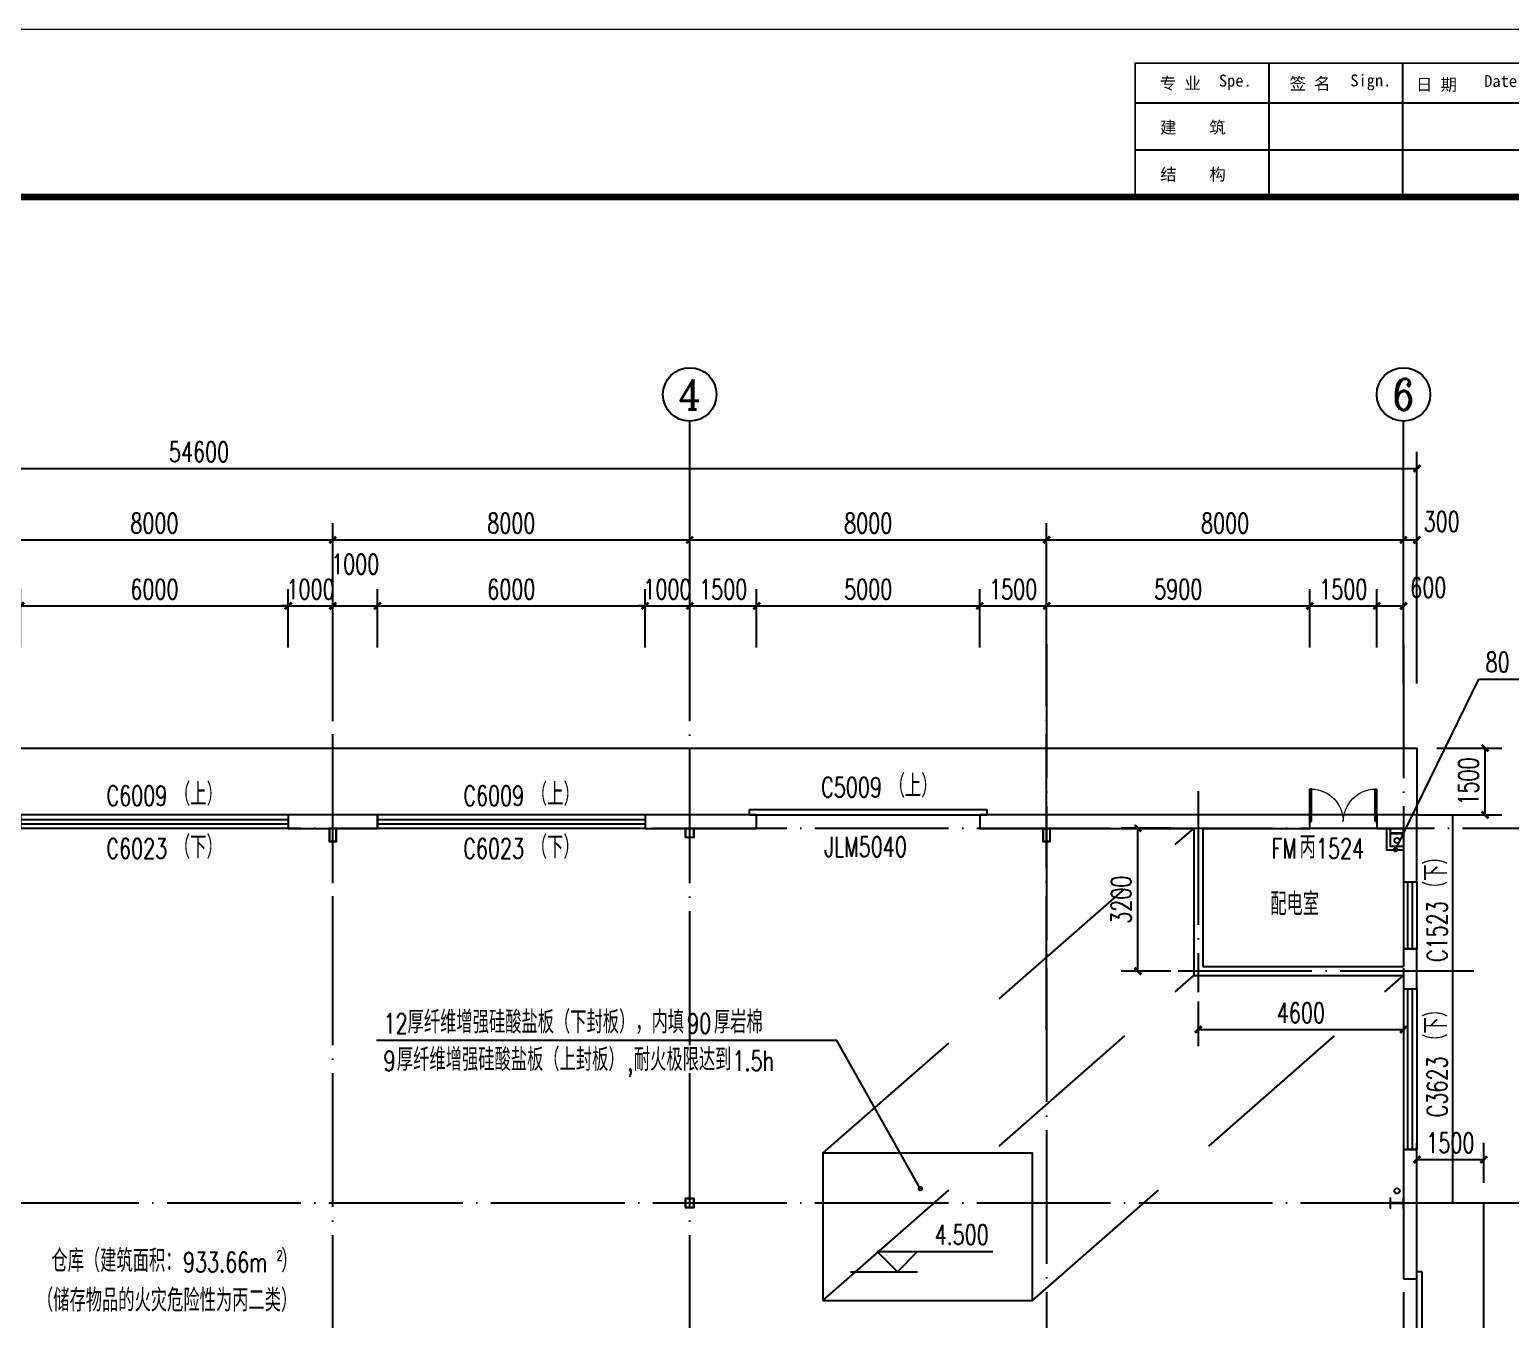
# Model space of a CAD drawing. Extents: x 409931 to 937299, y -508824 to 132289.
# Drawn here: x 510815 to 544007, y -54884 to -25974 of the extents above; entities that cross this region are included whole.
import ezdxf
from ezdxf.enums import TextEntityAlignment as Align

# ---------------------------------------------------------------- set-up
doc = ezdxf.new("R2010")
doc.units = 0
doc.header["$LTSCALE"] = 1500
doc.header["$MEASUREMENT"] = 0
doc.linetypes.add('DASH', pattern=[0.35, 0.25, -0.1])
doc.linetypes.add('DOTE', pattern=[2.42, 2, -0.2, 0.02, -0.2])
doc.layers.get('Defpoints').update_dxf_attribs({"color": 252})
for name, color, linetype in [('00-tk', 151, 'Continuous'), ('07m', 36, 'Continuous'), ('A-Stair(建筑楼梯、踏步、电梯)', 25, 'Continuous'), ('A-Wall(建筑墙)', 7, 'Continuous'), ('AXIS', 3, 'Continuous'), ('AXIS_TEXT', 7, 'Continuous'), ('COLUMN', 2, 'Continuous'), ('DIM_ELEV', 3, 'Continuous'), ('DIM_LEAD', 3, 'Continuous'), ('DIM_SYMB', 3, 'Continuous'), ('DOOR_FIRE', 4, 'Continuous'), ('DOOR_FIRE_TEXT', 7, 'Continuous'), ('DOTE', 1, 'Continuous'), ('PUB_DIM', 3, 'Continuous'), ('PUB_HATCH', 8, 'Continuous'), ('PUB_STRM', 4, 'Continuous'), ('PUB_TEXT', 7, 'Continuous'), ('STAIR', 2, 'Continuous'), ('WALL', 7, 'Continuous'), ('WINDOW', 4, 'Continuous'), ('WINDOW_TEXT', 7, 'Continuous')]:
    doc.layers.add(name, color=color, linetype=linetype)
doc.layers.add('TK', color=151, linetype='Continuous', lineweight=13)
doc.styles.add('_TCH_AXIS', font='COMPLEX', dxfattribs={"bigfont": 'GBCBIG'})
doc.styles.add('_TCH_DIM', font='SIMPLEX', dxfattribs={"bigfont": 'GBCBIG'})
doc.styles.add('_TCH_DIM_T3', font='SIMPLEX', dxfattribs={"width": 0.705882, "bigfont": 'GBCBIG'})
doc.styles.add('_TCH_WINDOW', font='SIMPLEX', dxfattribs={"bigfont": 'GBCBIG'})
doc.styles.add('COMPLEX', font='COMPLEX')
doc.styles.add('DS6HT', font='simhei.ttf', dxfattribs={"width": 0.8})
doc.dimstyles.new('_TCH_ARCH&&150', dxfattribs={"dimtxt": 446.25, "dimasz": 150, "dimexe": 375, "dimexo": 450, "dimgap": 150, "dimtad": 1, "dimdec": 0, "dimzin": 0, "dimdsep": 46, "dimtxsty": '_TCH_DIM_T3', "dimblk": 'ARCHTICK', "dimcen": 0.09, "dimclrt": 7, "dimazin": 2, "dimtfac": 1, "dimtdec": 0, "dimtix": 1, "dimtmove": 2, "dimatfit": 3, "dimfxl": 0, "dimtolj": 1, "dimtzin": 0, "dimarcsym": 0})

# ---------------------------------------------------------------- blocks, each defined once
blk = doc.blocks.new('会签')
at = {"layer": '00-tk'}
for p, q in [((-1400, 24000), (-1400, 6000)), ((-700, 24000), (-700, 6000)), ((0, 22000), (-2000, 22000)), ((0, 20000), (-2000, 20000)), ((0, 16000), (-2000, 16000)), ((0, 14000), (-2000, 14000)), ((0, 10000), (-2000, 10000)), ((0, 8000), (-2000, 8000))]:
    blk.add_line(p, q, dxfattribs=at)
at = {"layer": '00-tk', "const_width": 24.7}
for points in [[(0, 6000), (-2000, 6000), (-2000, 24000)], [(0, 24000), (-2000, 24000)], [(0, 18000), (-2000, 18000)], [(0, 12000), (-2000, 12000)]]:
    blk.add_lwpolyline(points, dxfattribs=at)
at = {"layer": '00-tk', "style": 'DS6HT'}
for s, p in [('Date', (-1642, 23216)), ('日 期', (-1589, 22196)), ('Sign.', (-1651, 21215)), ('签 名', (-1603, 20306)), ('Spe.', (-1648, 19251)), ('采暖通风', (-948, 18370)), ('专 业', (-1608, 18369)), ('Date', (-1642, 17216)), ('日 期', (-1589, 16196)), ('Sign.', (-1651, 15215)), ('签 名', (-1603, 14306)), ('Spe.', (-1648, 13251)), ('给 排 水', (-956, 12372)), ('电    气', (-251, 12372)), ('专 业', (-1608, 12369)), ('Date', (-1642, 11216)), ('日 期', (-1589, 10196)), ('Sign.', (-1651, 9215)), ('签 名', (-1603, 8306)), ('Spe.', (-1648, 7251)), ('建    筑', (-948, 6372)), ('结    构', (-248, 6374)), ('专 业', (-1608, 6369))]:
    blk.add_text(s, height=180, rotation=90, dxfattribs=at).set_placement(p)
blk = doc.blocks.new('TK-A0')
at = {"layer": 'TK'}
for p, q in [((0, 841), (0, 0)), ((25, 831), (25, 10))]:
    blk.add_line(p, q, dxfattribs=at)
at = {"layer": 'TK', "const_width": 1}
blk.add_lwpolyline([(25, 831), (1179, 831), (1179, 10), (25, 10)], close=True, dxfattribs=at)
at = {"layer": 'TK', "xscale": 0.01, "yscale": 0.01, "zscale": 0.01}
blk.add_blockref('会签', (25, 591), dxfattribs=at)
blk = doc.blocks.new('A$C2EA612DB')
for points in [[(-23925, 110765), (-23925, 110465), (-24075, 110465), (-24075, 110765)], [(-23930, 110760), (-23930, 110470), (-24070, 110470), (-24070, 110760)], [(-16100, 110565), (-15900, 110565), (-15900, 110765), (-16100, 110765)], [(-16094, 110571), (-15906, 110571), (-15906, 110759), (-16094, 110759)], [(-7925, 110765), (-7925, 110465), (-8075, 110465), (-8075, 110765)], [(-7930, 110760), (-7930, 110470), (-8070, 110470), (-8070, 110760)], [(0, 110545), (0, 110765), (-10, 110765), (-10, 110659), (-290, 110659), (-290, 110765), (-300, 110765), (-300, 110545), (-290, 110545), (-290, 110651), (-10, 110651), (-10, 110545)], [(-16100, 102265), (-15900, 102265), (-15900, 102465), (-16100, 102465)], [(-16094, 102271), (-15906, 102271), (-15906, 102459), (-16094, 102459)], [(0, 102255), (0, 102475), (-10, 102475), (-10, 102369), (-290, 102369), (-290, 102475), (-300, 102475), (-300, 102255), (-290, 102255), (-290, 102361), (-10, 102361), (-10, 102255)]]:
    blk.add_lwpolyline(points, close=True)
blk = doc.blocks.new('雨水管')
at = {"layer": 'PUB_STRM'}
for centre in [(-346, 119327), (-346, 111473)]:
    blk.add_circle(centre, 60, dxfattribs=at)
blk = doc.blocks.new('_ArchTick')
at = {"color": 0, "linetype": 'ByBlock', "const_width": 0.4}
blk.add_lwpolyline([(-0.5, -0.5), (0.5, 0.5)], dxfattribs=at)
blk = doc.blocks.new('*D620')
at = {"layer": 'Defpoints', "color": 0}
for p in [(541912, -42077), (543440, -42077), (541912, -43577)]:
    blk.add_point(p, dxfattribs=at)
at = {"layer": 'PUB_DIM', "color": 0, "lineweight": -2}
for p, q in [((542362, -42077), (543815, -42077)), ((543440, -43577), (543440, -42077)), ((542362, -43577), (543815, -43577))]:
    blk.add_line(p, q, dxfattribs=at)
at = {"layer": 'PUB_DIM', "color": 0, "lineweight": -2, "xscale": 150, "yscale": 150, "zscale": 150}
for p, rotation in [((543440, -42077), 90), ((543440, -43577), 270)]:
    blk.add_blockref('_ArchTick', p, dxfattribs=dict(at, rotation=rotation))
at = {"layer": 'PUB_DIM', "color": 7, "insert": (543067, -42827), "char_height": 446.2, "attachment_point": 5, "rotation": 90, "style": '_TCH_DIM_T3'}
blk.add_mtext('\\A1;1500', dxfattribs=at)
blk = doc.blocks.new('*D621')
at = {"layer": 'Defpoints', "color": 0}
for p in [(543412, -51301), (541912, -52277), (543412, -52277)]:
    blk.add_point(p, dxfattribs=at)
at = {"layer": 'PUB_DIM', "color": 0, "lineweight": -2}
for p, q in [((541912, -51827), (541912, -50926)), ((543412, -51827), (543412, -50926)), ((541912, -51301), (543412, -51301))]:
    blk.add_line(p, q, dxfattribs=at)
at = {"layer": 'PUB_DIM', "color": 0, "lineweight": -2, "xscale": 150, "yscale": 150, "zscale": 150, "rotation": 180}
blk.add_blockref('_ArchTick', (541912, -51301), dxfattribs=at)
at = {"layer": 'PUB_DIM', "color": 0, "lineweight": -2, "xscale": 150, "yscale": 150, "zscale": 150}
blk.add_blockref('_ArchTick', (543412, -51301), dxfattribs=at)
at = {"layer": 'PUB_DIM', "color": 7, "insert": (542662, -50928), "char_height": 446.2, "attachment_point": 5, "style": '_TCH_DIM_T3'}
blk.add_mtext('\\A1;1500', dxfattribs=at)
blk = doc.blocks.new('*D631')
at = {"layer": 'Defpoints', "color": 0}
for p in [(516612, -38892), (510612, -40270), (516612, -40270)]:
    blk.add_point(p, dxfattribs=at)
at = {"layer": 'PUB_DIM', "color": 0, "lineweight": -2}
for p, q in [((510612, -39820), (510612, -38517)), ((516612, -39820), (516612, -38517)), ((510612, -38892), (516612, -38892))]:
    blk.add_line(p, q, dxfattribs=at)
at = {"layer": 'PUB_DIM', "color": 0, "lineweight": -2, "xscale": 150, "yscale": 150, "zscale": 150, "rotation": 180}
blk.add_blockref('_ArchTick', (510612, -38892), dxfattribs=at)
at = {"layer": 'PUB_DIM', "color": 0, "lineweight": -2, "xscale": 150, "yscale": 150, "zscale": 150}
blk.add_blockref('_ArchTick', (516612, -38892), dxfattribs=at)
at = {"layer": 'PUB_DIM', "color": 7, "insert": (513612, -38519), "char_height": 446.2, "attachment_point": 5, "style": '_TCH_DIM_T3'}
blk.add_mtext('\\A1;6000', dxfattribs=at)
blk = doc.blocks.new('*D632')
at = {"layer": 'Defpoints', "color": 0}
for p in [(517612, -38892), (516612, -40270), (517612, -40270)]:
    blk.add_point(p, dxfattribs=at)
at = {"layer": 'PUB_DIM', "color": 0, "lineweight": -2}
for p, q in [((516612, -39820), (516612, -38517)), ((517612, -39820), (517612, -38517)), ((516612, -38892), (516462, -38892)), ((516612, -38892), (517612, -38892)), ((517612, -38892), (517762, -38892))]:
    blk.add_line(p, q, dxfattribs=at)
at = {"layer": 'PUB_DIM', "color": 0, "lineweight": -2, "xscale": 150, "yscale": 150, "zscale": 150}
blk.add_blockref('_ArchTick', (516612, -38892), dxfattribs=at)
at = {"layer": 'PUB_DIM', "color": 0, "lineweight": -2, "xscale": 150, "yscale": 150, "zscale": 150, "rotation": 180}
blk.add_blockref('_ArchTick', (517612, -38892), dxfattribs=at)
at = {"layer": 'PUB_DIM', "color": 7, "insert": (517112, -38519), "char_height": 446.2, "attachment_point": 5, "style": '_TCH_DIM_T3'}
blk.add_mtext('\\A1;1000', dxfattribs=at)
blk = doc.blocks.new('*D633')
at = {"layer": 'Defpoints', "color": 0}
for p in [(518612, -38892), (517612, -40270), (518612, -40270)]:
    blk.add_point(p, dxfattribs=at)
at = {"layer": 'PUB_DIM', "color": 0, "lineweight": -2}
for p, q in [((517612, -39820), (517612, -38517)), ((518612, -39820), (518612, -38517)), ((517612, -38892), (518612, -38892))]:
    blk.add_line(p, q, dxfattribs=at)
at = {"layer": 'PUB_DIM', "color": 0, "lineweight": -2, "xscale": 150, "yscale": 150, "zscale": 150, "rotation": 180}
blk.add_blockref('_ArchTick', (517612, -38892), dxfattribs=at)
at = {"layer": 'PUB_DIM', "color": 0, "lineweight": -2, "xscale": 150, "yscale": 150, "zscale": 150}
blk.add_blockref('_ArchTick', (518612, -38892), dxfattribs=at)
at = {"layer": 'PUB_DIM', "color": 7, "insert": (518112, -37955), "char_height": 446.2, "attachment_point": 5, "style": '_TCH_DIM_T3'}
blk.add_mtext('\\A1;1000', dxfattribs=at)
blk = doc.blocks.new('*D634')
at = {"layer": 'Defpoints', "color": 0}
for p in [(524612, -38892), (518612, -40270), (524612, -40270)]:
    blk.add_point(p, dxfattribs=at)
at = {"layer": 'PUB_DIM', "color": 0, "lineweight": -2}
for p, q in [((518612, -39820), (518612, -38517)), ((524612, -39820), (524612, -38517)), ((518612, -38892), (524612, -38892))]:
    blk.add_line(p, q, dxfattribs=at)
at = {"layer": 'PUB_DIM', "color": 0, "lineweight": -2, "xscale": 150, "yscale": 150, "zscale": 150, "rotation": 180}
blk.add_blockref('_ArchTick', (518612, -38892), dxfattribs=at)
at = {"layer": 'PUB_DIM', "color": 0, "lineweight": -2, "xscale": 150, "yscale": 150, "zscale": 150}
blk.add_blockref('_ArchTick', (524612, -38892), dxfattribs=at)
at = {"layer": 'PUB_DIM', "color": 7, "insert": (521612, -38519), "char_height": 446.2, "attachment_point": 5, "style": '_TCH_DIM_T3'}
blk.add_mtext('\\A1;6000', dxfattribs=at)
blk = doc.blocks.new('*D635')
at = {"layer": 'Defpoints', "color": 0}
for p in [(525612, -38892), (524612, -40270), (525612, -40270)]:
    blk.add_point(p, dxfattribs=at)
at = {"layer": 'PUB_DIM', "color": 0, "lineweight": -2}
for p, q in [((524612, -39820), (524612, -38517)), ((525612, -39820), (525612, -38517)), ((524612, -38892), (524462, -38892)), ((524612, -38892), (525612, -38892)), ((525612, -38892), (525762, -38892))]:
    blk.add_line(p, q, dxfattribs=at)
at = {"layer": 'PUB_DIM', "color": 0, "lineweight": -2, "xscale": 150, "yscale": 150, "zscale": 150}
blk.add_blockref('_ArchTick', (524612, -38892), dxfattribs=at)
at = {"layer": 'PUB_DIM', "color": 0, "lineweight": -2, "xscale": 150, "yscale": 150, "zscale": 150, "rotation": 180}
blk.add_blockref('_ArchTick', (525612, -38892), dxfattribs=at)
at = {"layer": 'PUB_DIM', "color": 7, "insert": (525112, -38519), "char_height": 446.2, "attachment_point": 5, "style": '_TCH_DIM_T3'}
blk.add_mtext('\\A1;1000', dxfattribs=at)
blk = doc.blocks.new('*D636')
at = {"layer": 'Defpoints', "color": 0}
for p in [(527112, -38892), (525612, -40270), (527112, -40270)]:
    blk.add_point(p, dxfattribs=at)
at = {"layer": 'PUB_DIM', "color": 0, "lineweight": -2}
for p, q in [((525612, -39820), (525612, -38517)), ((527112, -39820), (527112, -38517)), ((525612, -38892), (527112, -38892))]:
    blk.add_line(p, q, dxfattribs=at)
at = {"layer": 'PUB_DIM', "color": 0, "lineweight": -2, "xscale": 150, "yscale": 150, "zscale": 150, "rotation": 180}
blk.add_blockref('_ArchTick', (525612, -38892), dxfattribs=at)
at = {"layer": 'PUB_DIM', "color": 0, "lineweight": -2, "xscale": 150, "yscale": 150, "zscale": 150}
blk.add_blockref('_ArchTick', (527112, -38892), dxfattribs=at)
at = {"layer": 'PUB_DIM', "color": 7, "insert": (526362, -38519), "char_height": 446.2, "attachment_point": 5, "style": '_TCH_DIM_T3'}
blk.add_mtext('\\A1;1500', dxfattribs=at)
blk = doc.blocks.new('*D637')
at = {"layer": 'Defpoints', "color": 0}
for p in [(532112, -38892), (527112, -40270), (532112, -40270)]:
    blk.add_point(p, dxfattribs=at)
at = {"layer": 'PUB_DIM', "color": 0, "lineweight": -2}
for p, q in [((527112, -39820), (527112, -38517)), ((532112, -39820), (532112, -38517)), ((527112, -38892), (532112, -38892))]:
    blk.add_line(p, q, dxfattribs=at)
at = {"layer": 'PUB_DIM', "color": 0, "lineweight": -2, "xscale": 150, "yscale": 150, "zscale": 150, "rotation": 180}
blk.add_blockref('_ArchTick', (527112, -38892), dxfattribs=at)
at = {"layer": 'PUB_DIM', "color": 0, "lineweight": -2, "xscale": 150, "yscale": 150, "zscale": 150}
blk.add_blockref('_ArchTick', (532112, -38892), dxfattribs=at)
at = {"layer": 'PUB_DIM', "color": 7, "insert": (529612, -38519), "char_height": 446.2, "attachment_point": 5, "style": '_TCH_DIM_T3'}
blk.add_mtext('\\A1;5000', dxfattribs=at)
blk = doc.blocks.new('*D638')
at = {"layer": 'Defpoints', "color": 0}
for p in [(533612, -38892), (532112, -40270), (533612, -40270)]:
    blk.add_point(p, dxfattribs=at)
at = {"layer": 'PUB_DIM', "color": 0, "lineweight": -2}
for p, q in [((532112, -39820), (532112, -38517)), ((533612, -39820), (533612, -38517)), ((532112, -38892), (533612, -38892))]:
    blk.add_line(p, q, dxfattribs=at)
at = {"layer": 'PUB_DIM', "color": 0, "lineweight": -2, "xscale": 150, "yscale": 150, "zscale": 150, "rotation": 180}
blk.add_blockref('_ArchTick', (532112, -38892), dxfattribs=at)
at = {"layer": 'PUB_DIM', "color": 0, "lineweight": -2, "xscale": 150, "yscale": 150, "zscale": 150}
blk.add_blockref('_ArchTick', (533612, -38892), dxfattribs=at)
at = {"layer": 'PUB_DIM', "color": 7, "insert": (532862, -38519), "char_height": 446.2, "attachment_point": 5, "style": '_TCH_DIM_T3'}
blk.add_mtext('\\A1;1500', dxfattribs=at)
blk = doc.blocks.new('*D639')
at = {"layer": 'Defpoints', "color": 0}
for p in [(539512, -38892), (533612, -40270), (539512, -40270)]:
    blk.add_point(p, dxfattribs=at)
at = {"layer": 'PUB_DIM', "color": 0, "lineweight": -2}
for p, q in [((533612, -39820), (533612, -38517)), ((539512, -39820), (539512, -38517)), ((533612, -38892), (539512, -38892))]:
    blk.add_line(p, q, dxfattribs=at)
at = {"layer": 'PUB_DIM', "color": 0, "lineweight": -2, "xscale": 150, "yscale": 150, "zscale": 150, "rotation": 180}
blk.add_blockref('_ArchTick', (533612, -38892), dxfattribs=at)
at = {"layer": 'PUB_DIM', "color": 0, "lineweight": -2, "xscale": 150, "yscale": 150, "zscale": 150}
blk.add_blockref('_ArchTick', (539512, -38892), dxfattribs=at)
at = {"layer": 'PUB_DIM', "color": 7, "insert": (536562, -38519), "char_height": 446.2, "attachment_point": 5, "style": '_TCH_DIM_T3'}
blk.add_mtext('\\A1;5900', dxfattribs=at)
blk = doc.blocks.new('*D640')
at = {"layer": 'Defpoints', "color": 0}
for p in [(541012, -38892), (539512, -40270), (541012, -40270)]:
    blk.add_point(p, dxfattribs=at)
at = {"layer": 'PUB_DIM', "color": 0, "lineweight": -2}
for p, q in [((539512, -39820), (539512, -38517)), ((541012, -39820), (541012, -38517)), ((539512, -38892), (541012, -38892))]:
    blk.add_line(p, q, dxfattribs=at)
at = {"layer": 'PUB_DIM', "color": 0, "lineweight": -2, "xscale": 150, "yscale": 150, "zscale": 150, "rotation": 180}
blk.add_blockref('_ArchTick', (539512, -38892), dxfattribs=at)
at = {"layer": 'PUB_DIM', "color": 0, "lineweight": -2, "xscale": 150, "yscale": 150, "zscale": 150}
blk.add_blockref('_ArchTick', (541012, -38892), dxfattribs=at)
at = {"layer": 'PUB_DIM', "color": 7, "insert": (540262, -38519), "char_height": 446.2, "attachment_point": 5, "style": '_TCH_DIM_T3'}
blk.add_mtext('\\A1;1500', dxfattribs=at)
blk = doc.blocks.new('*D641')
at = {"layer": 'Defpoints', "color": 0}
for p in [(541612, -38892), (541012, -40270), (541612, -40270)]:
    blk.add_point(p, dxfattribs=at)
at = {"layer": 'PUB_DIM', "color": 0, "lineweight": -2}
for p, q in [((541012, -39820), (541012, -38517)), ((541612, -39820), (541612, -38517)), ((541012, -38892), (541612, -38892))]:
    blk.add_line(p, q, dxfattribs=at)
at = {"layer": 'PUB_DIM', "color": 0, "lineweight": -2, "xscale": 150, "yscale": 150, "zscale": 150, "rotation": 180}
blk.add_blockref('_ArchTick', (541012, -38892), dxfattribs=at)
at = {"layer": 'PUB_DIM', "color": 0, "lineweight": -2, "xscale": 150, "yscale": 150, "zscale": 150}
blk.add_blockref('_ArchTick', (541612, -38892), dxfattribs=at)
at = {"layer": 'PUB_DIM', "color": 7, "insert": (542167, -38480), "char_height": 446.2, "attachment_point": 5, "style": '_TCH_DIM_T3'}
blk.add_mtext('\\A1;600', dxfattribs=at)
blk = doc.blocks.new('*D782')
at = {"layer": 'Defpoints', "color": 0}
for p in [(535658, -43877), (536843, -43877), (536843, -47077)]:
    blk.add_point(p, dxfattribs=at)
at = {"layer": 'PUB_DIM', "color": 0, "lineweight": -2}
for p, q in [((536393, -43877), (535283, -43877)), ((535658, -47077), (535658, -43877)), ((536393, -47077), (535283, -47077))]:
    blk.add_line(p, q, dxfattribs=at)
at = {"layer": 'PUB_DIM', "color": 0, "lineweight": -2, "xscale": 150, "yscale": 150, "zscale": 150}
for p, rotation in [((535658, -43877), 90), ((535658, -47077), 270)]:
    blk.add_blockref('_ArchTick', p, dxfattribs=dict(at, rotation=rotation))
at = {"layer": 'PUB_DIM', "color": 7, "insert": (535285, -45477), "char_height": 446.2, "attachment_point": 5, "rotation": 90, "style": '_TCH_DIM_T3'}
blk.add_mtext('\\A1;3200', dxfattribs=at)
blk = doc.blocks.new('*D783')
at = {"layer": 'Defpoints', "color": 0}
for p in [(537012, -47311), (541612, -47311), (541612, -48388)]:
    blk.add_point(p, dxfattribs=at)
at = {"layer": 'PUB_DIM', "color": 0, "lineweight": -2}
for p, q in [((537012, -47761), (537012, -48763)), ((541612, -47761), (541612, -48763)), ((537012, -48388), (541612, -48388))]:
    blk.add_line(p, q, dxfattribs=at)
at = {"layer": 'PUB_DIM', "color": 0, "lineweight": -2, "xscale": 150, "yscale": 150, "zscale": 150, "rotation": 180}
blk.add_blockref('_ArchTick', (537012, -48388), dxfattribs=at)
at = {"layer": 'PUB_DIM', "color": 0, "lineweight": -2, "xscale": 150, "yscale": 150, "zscale": 150}
blk.add_blockref('_ArchTick', (541612, -48388), dxfattribs=at)
at = {"layer": 'PUB_DIM', "color": 7, "insert": (539312, -48015), "char_height": 446.2, "attachment_point": 5, "style": '_TCH_DIM_T3'}
blk.add_mtext('\\A1;4600', dxfattribs=at)
blk = doc.blocks.new('*D853')
at = {"layer": 'AXIS', "color": 0, "lineweight": -2}
for p, q in [((509612, -40628), (509612, -37037)), ((517612, -40628), (517612, -37037)), ((509612, -37412), (517612, -37412))]:
    blk.add_line(p, q, dxfattribs=at)
at = {"layer": 'Defpoints', "color": 0}
for p in [(517612, -37412), (509612, -41078), (517612, -41078)]:
    blk.add_point(p, dxfattribs=at)
at = {"layer": 'AXIS', "color": 0, "lineweight": -2, "xscale": 150, "yscale": 150, "zscale": 150, "rotation": 180}
blk.add_blockref('_ArchTick', (509612, -37412), dxfattribs=at)
at = {"layer": 'AXIS', "color": 0, "lineweight": -2, "xscale": 150, "yscale": 150, "zscale": 150}
blk.add_blockref('_ArchTick', (517612, -37412), dxfattribs=at)
at = {"layer": 'AXIS', "color": 7, "insert": (513612, -37038), "char_height": 446.2, "attachment_point": 5, "style": '_TCH_DIM_T3'}
blk.add_mtext('\\A1;8000', dxfattribs=at)
blk = doc.blocks.new('*D854')
at = {"layer": 'AXIS', "color": 0, "lineweight": -2}
for p, q in [((517612, -40628), (517612, -37037)), ((525612, -40628), (525612, -37037)), ((517612, -37412), (525612, -37412))]:
    blk.add_line(p, q, dxfattribs=at)
at = {"layer": 'Defpoints', "color": 0}
for p in [(525612, -37412), (517612, -41078), (525612, -41078)]:
    blk.add_point(p, dxfattribs=at)
at = {"layer": 'AXIS', "color": 0, "lineweight": -2, "xscale": 150, "yscale": 150, "zscale": 150, "rotation": 180}
blk.add_blockref('_ArchTick', (517612, -37412), dxfattribs=at)
at = {"layer": 'AXIS', "color": 0, "lineweight": -2, "xscale": 150, "yscale": 150, "zscale": 150}
blk.add_blockref('_ArchTick', (525612, -37412), dxfattribs=at)
at = {"layer": 'AXIS', "color": 7, "insert": (521612, -37038), "char_height": 446.2, "attachment_point": 5, "style": '_TCH_DIM_T3'}
blk.add_mtext('\\A1;8000', dxfattribs=at)
blk = doc.blocks.new('*D855')
at = {"layer": 'AXIS', "color": 0, "lineweight": -2}
for p, q in [((525612, -40628), (525612, -37037)), ((533612, -40628), (533612, -37037)), ((525612, -37412), (533612, -37412))]:
    blk.add_line(p, q, dxfattribs=at)
at = {"layer": 'Defpoints', "color": 0}
for p in [(533612, -37412), (525612, -41078), (533612, -41078)]:
    blk.add_point(p, dxfattribs=at)
at = {"layer": 'AXIS', "color": 0, "lineweight": -2, "xscale": 150, "yscale": 150, "zscale": 150, "rotation": 180}
blk.add_blockref('_ArchTick', (525612, -37412), dxfattribs=at)
at = {"layer": 'AXIS', "color": 0, "lineweight": -2, "xscale": 150, "yscale": 150, "zscale": 150}
blk.add_blockref('_ArchTick', (533612, -37412), dxfattribs=at)
at = {"layer": 'AXIS', "color": 7, "insert": (529612, -37038), "char_height": 446.2, "attachment_point": 5, "style": '_TCH_DIM_T3'}
blk.add_mtext('\\A1;8000', dxfattribs=at)
blk = doc.blocks.new('*D856')
at = {"layer": 'AXIS', "color": 0, "lineweight": -2}
for p, q in [((533612, -40628), (533612, -37037)), ((541612, -40628), (541612, -37037)), ((533612, -37412), (541612, -37412))]:
    blk.add_line(p, q, dxfattribs=at)
at = {"layer": 'Defpoints', "color": 0}
for p in [(541612, -37412), (533612, -41078), (541612, -41078)]:
    blk.add_point(p, dxfattribs=at)
at = {"layer": 'AXIS', "color": 0, "lineweight": -2, "xscale": 150, "yscale": 150, "zscale": 150, "rotation": 180}
blk.add_blockref('_ArchTick', (533612, -37412), dxfattribs=at)
at = {"layer": 'AXIS', "color": 0, "lineweight": -2, "xscale": 150, "yscale": 150, "zscale": 150}
blk.add_blockref('_ArchTick', (541612, -37412), dxfattribs=at)
at = {"layer": 'AXIS', "color": 7, "insert": (537612, -37038), "char_height": 446.2, "attachment_point": 5, "style": '_TCH_DIM_T3'}
blk.add_mtext('\\A1;8000', dxfattribs=at)
blk = doc.blocks.new('*D857')
at = {"layer": 'AXIS', "color": 0, "lineweight": -2}
for p, q in [((541612, -40628), (541612, -37037)), ((541912, -40628), (541912, -37037)), ((541612, -37412), (541912, -37412))]:
    blk.add_line(p, q, dxfattribs=at)
at = {"layer": 'Defpoints', "color": 0}
for p in [(541912, -37412), (541612, -41078), (541912, -41078)]:
    blk.add_point(p, dxfattribs=at)
at = {"layer": 'AXIS', "color": 0, "lineweight": -2, "xscale": 150, "yscale": 150, "zscale": 150, "rotation": 180}
blk.add_blockref('_ArchTick', (541612, -37412), dxfattribs=at)
at = {"layer": 'AXIS', "color": 0, "lineweight": -2, "xscale": 150, "yscale": 150, "zscale": 150}
blk.add_blockref('_ArchTick', (541912, -37412), dxfattribs=at)
at = {"layer": 'AXIS', "color": 7, "insert": (542467, -36999), "char_height": 446.2, "attachment_point": 5, "style": '_TCH_DIM_T3'}
blk.add_mtext('\\A1;300', dxfattribs=at)
blk = doc.blocks.new('*D858')
at = {"layer": 'AXIS', "color": 0, "lineweight": -2}
for p, q in [((487312, -40628), (487312, -35437)), ((541912, -40628), (541912, -35437)), ((487312, -35812), (541912, -35812))]:
    blk.add_line(p, q, dxfattribs=at)
at = {"layer": 'Defpoints', "color": 0}
for p in [(541912, -35812), (487312, -41078), (541912, -41078)]:
    blk.add_point(p, dxfattribs=at)
at = {"layer": 'AXIS', "color": 0, "lineweight": -2, "xscale": 150, "yscale": 150, "zscale": 150, "rotation": 180}
blk.add_blockref('_ArchTick', (487312, -35812), dxfattribs=at)
at = {"layer": 'AXIS', "color": 0, "lineweight": -2, "xscale": 150, "yscale": 150, "zscale": 150}
blk.add_blockref('_ArchTick', (541912, -35812), dxfattribs=at)
at = {"layer": 'AXIS', "color": 7, "insert": (514612, -35438), "char_height": 446.2, "attachment_point": 5, "style": '_TCH_DIM_T3'}
blk.add_mtext('\\A1;54600', dxfattribs=at)
blk = doc.blocks.new('_AXISO')
blk.add_circle((0, 0), 0.5)
at = {"layer": 'AXIS_TEXT', "style": 'COMPLEX', "width": 1.041667}
blk.add_attdef('A', text='', height=0.56, dxfattribs=at).set_placement((-0.25, -0.28), (0.25, -0.28), align=Align.FIT)
blk = doc.blocks.new('$DorLib2D$00000002')
for p, q in [((-0.5, 0), (-0.5, 0.4875)), ((-0.475, 0.4875), (-0.5, 0.4875)), ((-0.475, 0), (-0.475, 0.4875)), ((0.475, 0), (0.475, 0.4875)), ((0.475, 0.4875), (0.5, 0.4875)), ((0.5, 0), (0.5, 0.4875)), ((-0.5, 0), (-0.475, 0)), ((0.5, 0), (0.475, 0))]:
    blk.add_line(p, q)
at = {"lineweight": 13}
for centre, start, end in [((-0.4875, 0), 0, 88.53072), ((0.4875, 0), 91.46928, 180)]:
    blk.add_arc(centre, 0.4875, start, end, dxfattribs=at)
blk = doc.blocks.new('$DorLib2D$00000126')
at = {"color": 0, "linetype": 'Continuous'}
for p, q in [((-0.532, 0.5), (-0.532, 0.9)), ((0.532, 0.9), (0.532, 0.5))]:
    blk.add_line(p, q, dxfattribs=at)
at = {"color": 0, "linetype": 'DASH'}
for p, q in [((-0.532, 0.9), (0.532, 0.9)), ((-0.532, 0.5), (0.532, 0.5))]:
    blk.add_line(p, q, dxfattribs=at)
blk = doc.blocks.new('$TCHSYS$WIN2D')
for p, q in [((-0.5, 0.5), (0.5, 0.5)), ((-0.5, 0.5), (-0.5, -0.5)), ((0.5, 0.5), (0.5, -0.5)), ((0.5, 0.1667), (-0.5, 0.1667)), ((0.5, -0.1667), (-0.5, -0.1667)), ((-0.5, -0.5), (0.5, -0.5))]:
    blk.add_line(p, q)

msp = doc.modelspace()

# ---------------------------------------------------------------- linework, layer by layer
at = {"layer": 'A-Stair(建筑楼梯、踏步、电梯)'}
msp.add_lwpolyline([(541912, -43577.5), (542712, -43577.5), (542712, -52277.5)], dxfattribs=at)
at = {"layer": 'A-Wall(建筑墙)'}
msp.add_lwpolyline([(528598.4, -54460.7), (533298.4, -54460.7), (533298.4, -51160.7), (528598.4, -51160.7)], close=True, dxfattribs=at)
at = {"layer": 'AXIS'}
for p, q in [((525612, -39750.6), (525612, -34751.1)), ((541612, -39750.6), (541612, -34751.1))]:
    msp.add_line(p, q, dxfattribs=at)
at = {"layer": 'DIM_ELEV'}
for p, q in [((530265.4, -53815.6), (529815.4, -53365.6)), ((529815.4, -53365.6), (532404.4, -53365.6)), ((530265.4, -53815.6), (530715.4, -53365.6)), ((529215.4, -53815.6), (530715.4, -53815.6))]:
    msp.add_line(p, q, dxfattribs=at)
at = {"layer": 'DIM_LEAD'}
for p, q in [((541432.9, -44357.5), (543301.8, -40530)), ((543301.8, -40530), (548309.6, -40530)), ((528907.9, -48631.3), (518589.9, -48631.3)), ((530780.3, -51953.5), (528907.9, -48631.3))]:
    msp.add_line(p, q, dxfattribs=at)
at = {"layer": 'DIM_LEAD', "const_width": 60}
for points in [[(541419.8, -44384.4, 1), (541446.1, -44330.5, 1)], [(530795, -51979.6, 1), (530765.6, -51927.4, 1)]]:
    msp.add_lwpolyline(points, format="xyb", close=True, dxfattribs=at)
at = {"layer": 'DIM_SYMB'}
for points in [[(535341, -43436.4, 0, 0, 0), (535341, -42769.3, 120, 0, 0), (535341, -42319.3, 0, 0, 0)], [(542186.8, -53277.8, 0, 0, 0), (542853.9, -53277.8, 120, 0, 0), (543303.9, -53277.8, 0, 0, 0)]]:
    msp.add_lwpolyline(points, format="xyseb", dxfattribs=at)
at = {"layer": 'DOOR_FIRE'}
msp.add_line((541012, -43577.5), (539512, -43577.5), dxfattribs=at)
at = {"layer": 'DOTE', "color": 1, "linetype": 'DOTE'}
for p, q in [((517612, -48399), (517612, -39750.6)), ((517612, -168525), (517612, -39750.6)), ((525612, -168525), (525612, -39750.6)), ((533612, -48399), (533612, -39750.6)), ((533612, -39750.6), (533612, -168525)), ((541612, -39750.6), (541612, -168525)), ((537012, -43042.3), (537012, -47550.6)), ((545935.2, -43877.5), (483349.9, -43877.5)), ((543190.2, -47077.5), (536108.8, -47077.5)), ((545935.2, -52277.5), (482670.9, -52277.5))]:
    msp.add_line(p, q, dxfattribs=at)
at = {"layer": 'PUB_HATCH', "linetype": 'DASH', "ltscale": 10}
for p, q in [((528598.4, -51160.7), (536912, -43877.5)), ((528598.4, -54460.7), (536912, -47177.5)), ((533298.4, -54460.7), (541612, -47177.5))]:
    msp.add_line(p, q, dxfattribs=at)
at = {"layer": 'STAIR'}
for points in [[(487312, -43577.5), (487312, -42077.5), (541912, -42077.5), (541912, -43577.5)], [(541912, -60677.5), (543412, -60677.5), (543412, -52277.5), (541912, -52277.5)]]:
    msp.add_lwpolyline(points, dxfattribs=at)
at = {"layer": 'WALL'}
for p, q in [((518612, -43577.5), (516612, -43577.5)), ((516612, -43577.5), (516612, -43877.5)), ((518612, -43877.5), (518612, -43577.5)), ((527112, -43577.5), (524612, -43577.5)), ((524612, -43577.5), (524612, -43877.5)), ((527112, -43877.5), (527112, -43577.5)), ((537012, -43577.5), (532112, -43577.5)), ((532112, -43577.5), (532112, -43877.5)), ((539512, -43577.5), (537012, -43577.5)), ((539512, -43877.5), (539512, -43577.5)), ((541912, -43577.5), (541012, -43577.5)), ((541012, -43577.5), (541012, -43877.5)), ((541912, -45077.5), (541912, -43577.5)), ((516612, -43877.5), (518612, -43877.5)), ((524612, -43877.5), (527112, -43877.5)), ((532112, -43877.5), (536912, -43877.5)), ((536912, -43877.5), (536912, -47177.5)), ((537112, -43877.5), (537112, -46977.5)), ((537112, -43877.5), (539512, -43877.5)), ((541012, -43877.5), (541612, -43877.5)), ((541612, -43877.5), (541612, -45077.5)), ((541612, -45077.5), (541912, -45077.5)), ((541912, -46577.5), (541612, -46577.5)), ((541612, -46577.5), (541612, -46977.5)), ((541912, -47077.5), (541912, -46577.5)), ((537112, -46977.5), (541612, -46977.5)), ((541912, -47477.5), (541912, -47077.5)), ((536912, -47177.5), (541612, -47177.5)), ((541612, -47177.5), (541612, -47477.5)), ((541612, -47477.5), (541912, -47477.5)), ((541912, -51077.5), (541612, -51077.5)), ((541612, -51077.5), (541612, -53977.5)), ((541912, -53977.5), (541912, -51077.5)), ((541612, -53977.5), (541912, -53977.5))]:
    msp.add_line(p, q, dxfattribs=at)
for points in [[(541232, -43877.5), (541232, -44357.5), (541612, -44357.5)], [(541312, -43877.5), (541312, -44277.5), (541612, -44277.5)]]:
    msp.add_lwpolyline(points, dxfattribs=at)

# ---------------------------------------------------------------- block references
at = {"layer": 'AXIS'}
ref = msp.add_blockref('_AXISO', (525612, -34151.1), dxfattribs=dict(at, xscale=1200, yscale=1200, zscale=1200))
ref.add_attrib('A', '4', dxfattribs={"layer": 'AXIS_TEXT', "height": 668.2, "style": '_TCH_AXIS'}).set_placement((525357.5, -34485.2), (525866.5, -34485.2), align=Align.FIT)
ref = msp.add_blockref('_AXISO', (541612, -34151.1), dxfattribs=dict(at, xscale=1200, yscale=1200, zscale=1200))
ref.add_attrib('A', '6', dxfattribs={"layer": 'AXIS_TEXT', "height": 698.9, "style": '_TCH_AXIS'}).set_placement((541379, -34500.6), (541845, -34500.6), align=Align.FIT)
at = {"layer": 'COLUMN'}
msp.add_blockref('A$C2EA612DB', (541612, -154642.5), dxfattribs=at)
at = {"layer": 'DOOR_FIRE', "xscale": 1500, "yscale": -1500, "zscale": 300, "rotation": 180}
msp.add_blockref('$DorLib2D$00000002', (540262, -43727.5), dxfattribs=at)
at = {"layer": 'TK', "xscale": 150, "yscale": 150, "zscale": 150, "rotation": 270}
msp.add_blockref('TK-A0', (437946.8, -25973.5), dxfattribs=at)
at = {"layer": 'WINDOW'}
ref = msp.add_blockref('$DorLib2D$00000126', (529612, -43727.5), dxfattribs=dict(at, xscale=-5000, yscale=-300, zscale=-5000, rotation=180))
ref.add_attrib('A', 'JLM5040', (528629.5, -44513.1), dxfattribs={"layer": 'WINDOW_TEXT', "height": 446.25, "style": '_TCH_WINDOW', "width": 0.705882})
for p, xscale, yscale, zscale, rotation in [((513612, -43727.5), 6000, -300, 6000, 180), ((521612, -43727.5), 6000, -300, 6000, 180), ((541762, -45827.5), -1500, 300, -1500, 89.9999999857462), ((541762, -49277.5), -3600, 300, -3600, 89.99999998700015)]:
    msp.add_blockref('$TCHSYS$WIN2D', p, dxfattribs=dict(at, xscale=xscale, yscale=yscale, zscale=zscale, rotation=rotation))
msp.add_blockref('雨水管', (541812, -163477.5), dxfattribs=at)
ref = msp.add_blockref('$DorLib2D$00000126', (541762, -56477.5), dxfattribs=dict(at, xscale=5000, yscale=-300, zscale=5000, rotation=89.99999998700015))
ref.add_attrib('A', 'JLM5040', (542811.2, -57460), dxfattribs={"layer": 'WINDOW_TEXT', "height": 446.25, "rotation": 90, "style": '_TCH_WINDOW', "width": 0.705882})

# ---------------------------------------------------------------- texts
at = {"layer": '07m', "color": 2, "style": '_TCH_DIM'}
for s, height, p in [('（上）', 506.38, (514052, -43368.3)), ('（上）', 506.38, (522052, -43368.3)), ('（上）', 506.38, (530072.1, -43181)), ('配电室', 506.38, (538624.5, -45826.6)), ('仓库（建筑面积：', 506.38, (511302.5, -53823.3)), ('）', 506.4, (516456.5, -53823.3)), ('（储存物品的火灾危险性为丙二类）', 506.383, (510979.2, -54708.4))]:
    msp.add_text(s, height=height, dxfattribs=at).set_placement(p)
at = {"layer": '07m', "color": 2, "style": '_TCH_DIM', "width": 0.705882}
for s, height, p in [('C5009', 446.25, (528557.1, -43181)), ('C6009', 446.25, (512537, -43368.3)), ('C6009', 446.25, (520537, -43368.3)), ('933.66m', 446.25, (514251.5, -53823.3)), ('2', 223.1, (516351.5, -53560.8))]:
    msp.add_text(s, height=height, dxfattribs=at).set_placement(p)
at = {"layer": 'DOOR_FIRE_TEXT', "style": '_TCH_WINDOW', "width": 0.705882}
for s, p in [('FM', (538650.9, -44552.5)), ('1524', (539649.6, -44552.5))]:
    msp.add_text(s, height=446.25, dxfattribs=at).set_placement(p)
at = {"layer": 'DOOR_FIRE_TEXT', "style": '_TCH_WINDOW'}
msp.add_text('丙', height=506.4, dxfattribs=at).set_placement((539280.9, -44552.5))
at = {"layer": 'PUB_TEXT', "style": '_TCH_DIM', "width": 0.705882}
for s, height, p in [('80', 446.25, (543451.4, -40372.5)), ('12', 446.25, (518747.4, -48473.8)), ('90', 446.25, (525553.9, -48473.8)), ('9', 446.2, (518747.4, -49313.8)), ('1.5h', 446.25, (526569.8, -49313.8)), (',', 446.2, (524208.1, -49313.8)), ('4.500', 446.25, (531099.4, -53208.1))]:
    msp.add_text(s, height=height, dxfattribs=at).set_placement(p)
at = {"layer": 'PUB_TEXT', "style": '_TCH_DIM'}
for s, height, p in [('厚纤维增强硅酸盐板（下封板），内填', 506.383, (519287.4, -48473.8)), ('厚岩棉', 506.38, (526153.9, -48473.8)), ('厚纤维增强硅酸盐板（上封板）', 506.383, (519047.4, -49313.8)), ('耐火极限达到', 506.38, (524358.1, -49313.8))]:
    msp.add_text(s, height=height, dxfattribs=at).set_placement(p)
at = {"layer": 'WINDOW_TEXT', "style": '_TCH_WINDOW', "width": 0.705882}
for p in [(512535, -44552.5), (520535, -44552.5)]:
    msp.add_text('C6023', height=446.25, dxfattribs=at).set_placement(p)
at = {"layer": 'WINDOW_TEXT', "style": '_TCH_WINDOW'}
for p in [(514050, -44552.5), (522050, -44552.5)]:
    msp.add_text('（下）', height=506.38, dxfattribs=at).set_placement(p)
for p in [(542587, -45419.5), (542587, -48839.5)]:
    msp.add_text('（下）', height=506.38, rotation=90, dxfattribs=at).set_placement(p)
at = {"layer": 'WINDOW_TEXT', "style": '_TCH_WINDOW', "width": 0.705882}
for s, p in [('C1523', (542587, -46874.5)), ('C3623', (542587, -50354.5))]:
    msp.add_text(s, height=446.25, rotation=90, dxfattribs=at).set_placement(p)

# ---------------------------------------------------------------- dimensions: what is measured, and where the dimension line sits
at = {"layer": 'AXIS'}
for p1, p2, distance, picture, middle in [((487312, -41077.5), (541912, -41077.5), 5265.9, '*D858', (514612, -35438.5)), ((509612, -41077.5), (517612, -41077.5), 3665.9, '*D853', (513612, -37038.5)), ((517612, -41077.5), (525612, -41077.5), 3665.9, '*D854', (521612, -37038.5)), ((525612, -41077.5), (533612, -41077.5), 3665.9, '*D855', (529612, -37038.5)), ((533612, -41077.5), (541612, -41077.5), 3665.9, '*D856', (537612, -37038.5))]:
    dim = msp.add_aligned_dim(p1=p1, p2=p2, distance=distance, dimstyle='_TCH_ARCH&&150', dxfattribs=at)
    dim.commit()
    dim.dimension.update_dxf_attribs({"geometry": picture, "text_midpoint": middle})
dim = msp.add_linear_dim(base=(541912, -37411.6), p1=(541612, -41077.5), p2=(541912, -41077.5), angle=0, dimstyle='_TCH_ARCH&&150', dxfattribs=at)
dim.commit()
dim.dimension.update_dxf_attribs({"geometry": '*D857', "text_midpoint": (542467, -36999.1), "dimtype": 129})
at = {"layer": 'PUB_DIM'}
for base, p1, p2, picture, middle in [((518612, -38892.1), (517612, -40270.2), (518612, -40270.2), '*D633', (518112, -37954.6)), ((541612, -38892.1), (541012, -40270.2), (541612, -40270.2), '*D641', (542167, -38479.6))]:
    dim = msp.add_linear_dim(base=base, p1=p1, p2=p2, angle=360, dimstyle='_TCH_ARCH&&150', dxfattribs=at)
    dim.commit()
    dim.dimension.update_dxf_attribs({"geometry": picture, "text_midpoint": middle, "dimtype": 129})
for p1, p2, distance, picture, middle in [((510612, -40270.2), (516612, -40270.2), 1378.1, '*D631', (513612, -38519)), ((516612, -40270.2), (517612, -40270.2), 1378.1, '*D632', (517112, -38519)), ((518612, -40270.2), (524612, -40270.2), 1378.1, '*D634', (521612, -38519)), ((524612, -40270.2), (525612, -40270.2), 1378.1, '*D635', (525112, -38519)), ((525612, -40270.2), (527112, -40270.2), 1378.1, '*D636', (526362, -38519)), ((527112, -40270.2), (532112, -40270.2), 1378.1, '*D637', (529612, -38519)), ((532112, -40270.2), (533612, -40270.2), 1378.1, '*D638', (532862, -38519)), ((533612, -40270.2), (539512, -40270.2), 1378.1, '*D639', (536562, -38519)), ((539512, -40270.2), (541012, -40270.2), 1378.1, '*D640', (540262, -38519)), ((541912, -43577.5), (541912, -42077.5), -1528, '*D620', (543066.9, -42827.5)), ((536842.7, -47077.5), (536842.7, -43877.5), 1185, '*D782', (535284.5, -45477.5)), ((537012, -47310.6), (541612, -47310.6), -1077.5, '*D783', (539312, -48015)), ((541912, -52277.5), (543412, -52277.5), 976.6, '*D621', (542662, -50927.8))]:
    dim = msp.add_aligned_dim(p1=p1, p2=p2, distance=distance, dimstyle='_TCH_ARCH&&150', dxfattribs=at)
    dim.commit()
    dim.dimension.update_dxf_attribs({"geometry": picture, "text_midpoint": middle})

doc.saveas('drawing.dxf')
